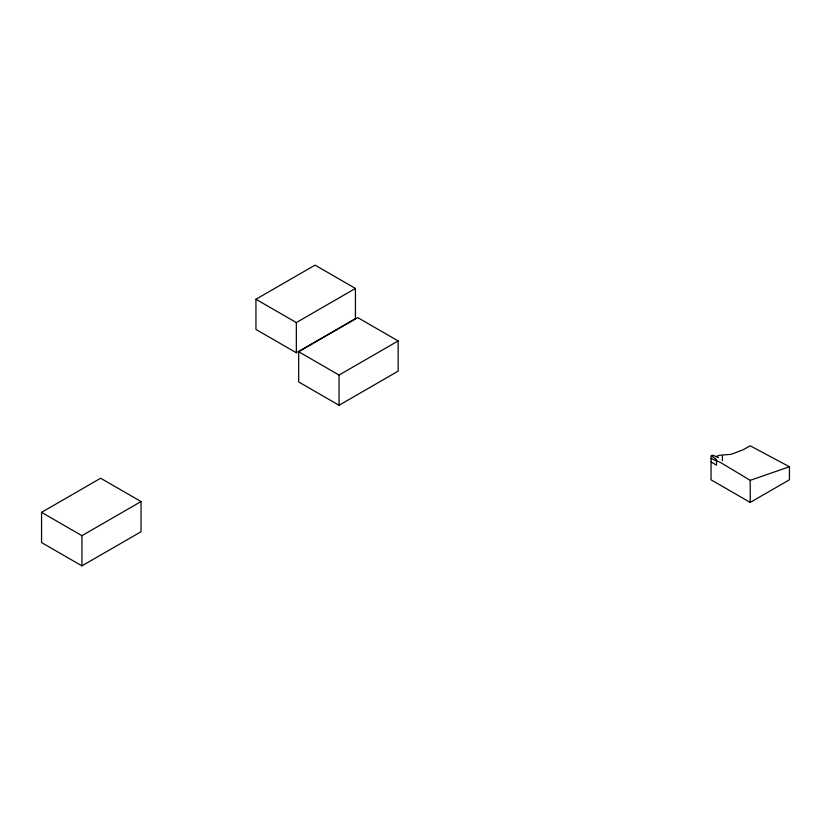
<?xml version="1.0" encoding="UTF-8"?>
<svg xmlns="http://www.w3.org/2000/svg" width="831" height="831" viewBox="0 0 831 831"><rect width="100%" height="100%" fill="white"/><g stroke="black" fill="none" stroke-linecap="round" stroke-linejoin="round"><path stroke-width="1.25" d="M711.606 456.001C711.305 453.944 716.686 456.915 718.514 457.569M255.938 299.253L315.042 265.131L355.429 288.45L355.429 318.637L296.335 352.76L255.938 329.44L255.938 299.253L296.335 322.573L355.429 288.45M298.672 351.742L357.766 317.619L398.163 340.939L398.163 371.135L339.058 405.258L298.672 381.938L298.672 351.742L339.058 375.061L398.163 340.939M41.55 512.363L100.655 478.24L141.041 501.56L141.041 531.747L81.937 565.869L41.55 542.55L41.55 512.363L81.937 535.673L141.041 501.56M710.993 461.943L716.53 465.142L716.53 459.553L711.128 455.627L710.993 479.778L750.216 502.423L789.45 479.778L789.45 466.762L750.216 445.832L743.101 449.768L731.249 454.308L719.386 455.284L715.782 456.635M789.45 466.762L750.216 480.339L720.57 462.503L710.993 458.452M750.216 480.339L750.216 502.423M722.419 456.177L722.419 460.738M339.058 375.061L339.058 405.258M296.335 322.573L296.335 352.76M81.937 535.673L81.937 565.869"/></g></svg>
